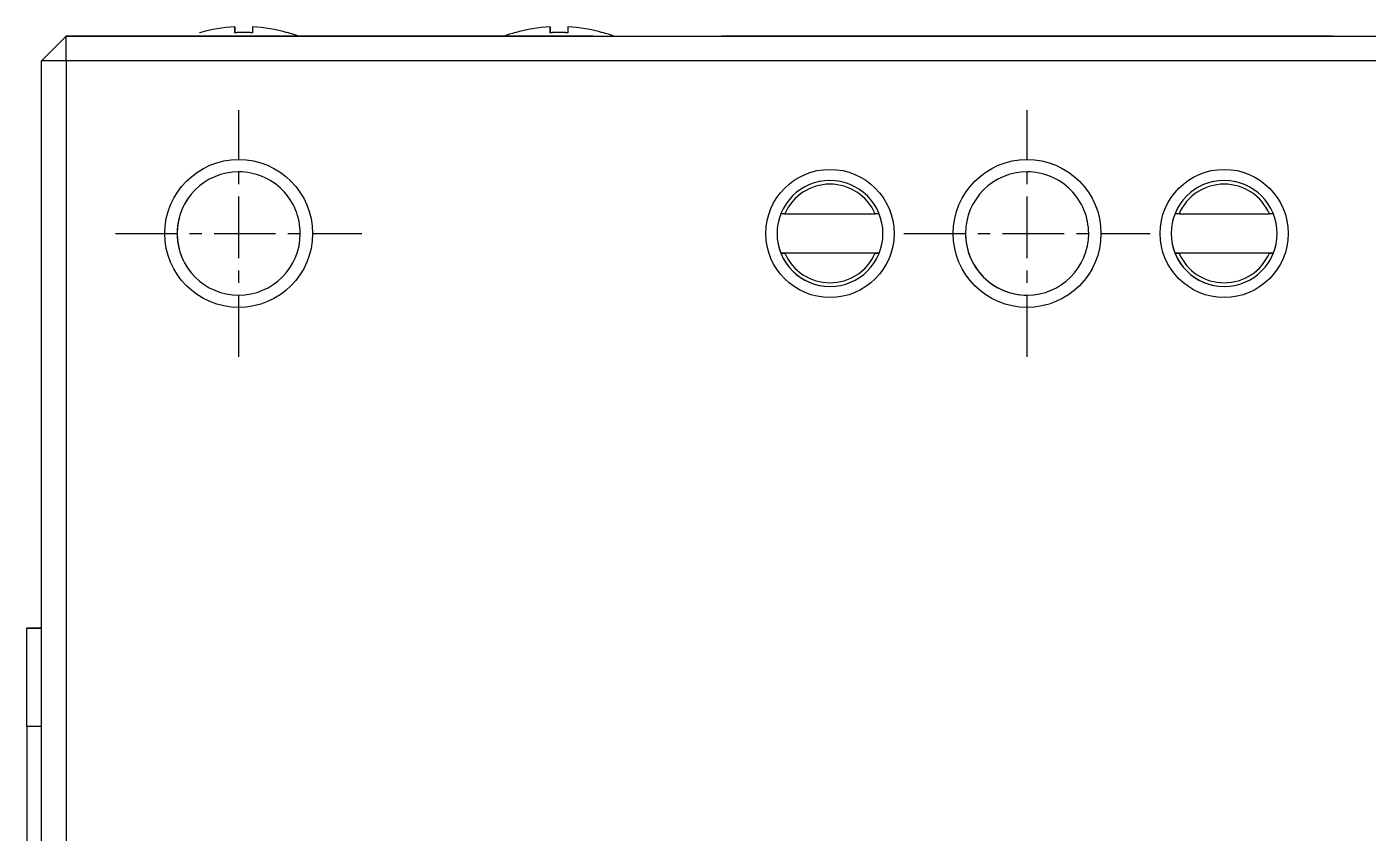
# Model space of a CAD drawing. Extents: x 97 to 299, y 65 to 330.
# Drawn here: x 111.68 to 138.9, y 170.15 to 186.5 of the extents above; entities that cross this region are included whole.
import ezdxf

# ---------------------------------------------------------------- set-up
doc = ezdxf.new("R2010")
doc.units = 0
doc.linetypes.add('CENTER', pattern=[2, 1.25, -0.25, 0.25, -0.25])
doc.layers.get('0').update_dxf_attribs({"linetype": 'CONTINUOUS'})
doc.layers.add('CENTER', color=1, linetype='CENTER')

msp = doc.modelspace()

# ---------------------------------------------------------------- linework, layer by layer
at = {"color": 7, "linetype": 'CONTINUOUS'}
for p, q in [((115.896, 186.496), (115.896, 186.375)), ((115.896, 186.375), (115.896, 186.496)), ((115.896, 186.496), (115.896, 186.375)), ((116.256, 186.496), (116.256, 186.375)), ((122.296, 186.496), (122.296, 186.375)), ((122.296, 186.375), (122.296, 186.496)), ((122.296, 186.496), (122.296, 186.375)), ((122.656, 186.496), (122.656, 186.375)), ((112.476, 186.306), (111.976, 185.806)), ((112.476, 186.306), (151.476, 186.306)), ((113.326, 186.306), (112.476, 186.306)), ((112.476, 186.306), (112.476, 186.306)), ((112.476, 185.806), (112.476, 186.306)), ((116.076, 186.306), (113.326, 186.306)), ((115.19, 186.375), (115.188, 186.38)), ((115.188, 186.38), (115.19, 186.375)), ((118.776, 186.306), (116.076, 186.306)), ((116.965, 186.38), (116.963, 186.375)), ((123.176, 186.306), (118.776, 186.306)), ((121.59, 186.375), (121.588, 186.38)), ((121.588, 186.38), (121.59, 186.375)), ((123.365, 186.38), (123.363, 186.375)), ((138.176, 186.306), (125.776, 186.306)), ((111.976, 146.806), (111.976, 185.806)), ((112.476, 185.806), (111.976, 185.806)), ((151.476, 185.806), (112.476, 185.806)), ((112.476, 185.806), (112.476, 146.806)), ((127.06, 182.706), (126.978, 182.706)), ((127.06, 182.706), (128.893, 182.706)), ((128.975, 182.706), (128.893, 182.706)), ((135.06, 182.706), (134.978, 182.706)), ((135.06, 182.706), (136.893, 182.706)), ((136.975, 182.706), (136.893, 182.706)), ((126.978, 181.906), (127.06, 181.906)), ((128.974, 181.906), (126.979, 181.906)), ((128.893, 181.906), (127.06, 181.906)), ((128.893, 181.906), (128.975, 181.906)), ((134.978, 181.906), (135.06, 181.906)), ((136.974, 181.906), (134.979, 181.906)), ((136.893, 181.906), (135.06, 181.906)), ((136.893, 181.906), (136.975, 181.906)), ((111.676, 174.306), (111.976, 174.306)), ((111.677, 174.306), (111.676, 174.306)), ((111.676, 172.306), (111.676, 174.306)), ((111.976, 174.306), (111.677, 174.306)), ((111.676, 172.306), (111.676, 149.306))]:
    msp.add_line(p, q, dxfattribs=at)
at = {"color": 9, "linetype": 'CONTINUOUS'}
msp.add_line((111.976, 172.306), (111.676, 172.306), dxfattribs=at)
at = {"color": 7, "linetype": 'CONTINUOUS'}
for points in [[(116.256, 186.375, 0), (116.254, 186.376, 0), (116.251, 186.376, 0), (116.248, 186.376, 0), (116.245, 186.376, 0), (116.242, 186.376, 0), (116.24, 186.376, 0), (116.237, 186.376, 0), (116.234, 186.376, 0), (116.231, 186.377, 0), (116.228, 186.377, 0), (116.226, 186.377, 0), (116.223, 186.377, 0), (116.22, 186.377, 0), (116.217, 186.377, 0), (116.214, 186.377, 0), (116.211, 186.377, 0), (116.209, 186.378, 0), (116.206, 186.378, 0), (116.203, 186.378, 0), (116.2, 186.378, 0), (116.197, 186.378, 0), (116.195, 186.378, 0), (116.192, 186.378, 0), (116.189, 186.378, 0), (116.186, 186.378, 0), (116.183, 186.378, 0), (116.181, 186.378, 0), (116.178, 186.379, 0), (116.175, 186.379, 0), (116.172, 186.379, 0), (116.169, 186.379, 0), (116.166, 186.379, 0), (116.164, 186.379, 0), (116.161, 186.379, 0), (116.158, 186.379, 0), (116.155, 186.379, 0), (116.152, 186.379, 0), (116.15, 186.379, 0), (116.147, 186.379, 0), (116.144, 186.379, 0), (116.141, 186.379, 0), (116.138, 186.379, 0), (116.136, 186.38, 0), (116.133, 186.38, 0), (116.13, 186.38, 0), (116.127, 186.38, 0), (116.124, 186.38, 0), (116.121, 186.38, 0), (116.119, 186.38, 0), (116.116, 186.38, 0), (116.113, 186.38, 0), (116.11, 186.38, 0), (116.107, 186.38, 0), (116.105, 186.38, 0), (116.102, 186.38, 0), (116.099, 186.38, 0), (116.096, 186.38, 0), (116.093, 186.38, 0), (116.091, 186.38, 0), (116.088, 186.38, 0), (116.085, 186.38, 0), (116.082, 186.38, 0), (116.079, 186.38, 0), (116.076, 186.38, 0), (116.074, 186.38, 0), (116.071, 186.38, 0), (116.068, 186.38, 0), (116.065, 186.38, 0), (116.062, 186.38, 0), (116.06, 186.38, 0), (116.057, 186.38, 0), (116.054, 186.38, 0), (116.051, 186.38, 0), (116.048, 186.38, 0), (116.045, 186.38, 0), (116.043, 186.38, 0), (116.04, 186.38, 0), (116.037, 186.38, 0), (116.034, 186.38, 0), (116.031, 186.38, 0), (116.029, 186.38, 0), (116.026, 186.38, 0), (116.023, 186.38, 0), (116.02, 186.38, 0), (116.017, 186.38, 0), (116.015, 186.379, 0), (116.012, 186.379, 0), (116.009, 186.379, 0), (116.006, 186.379, 0), (116.003, 186.379, 0), (116, 186.379, 0), (115.998, 186.379, 0), (115.995, 186.379, 0), (115.992, 186.379, 0), (115.989, 186.379, 0), (115.986, 186.379, 0), (115.984, 186.379, 0), (115.981, 186.379, 0), (115.978, 186.379, 0), (115.975, 186.379, 0), (115.972, 186.378, 0), (115.97, 186.378, 0), (115.967, 186.378, 0), (115.964, 186.378, 0), (115.961, 186.378, 0), (115.958, 186.378, 0), (115.955, 186.378, 0), (115.953, 186.378, 0), (115.95, 186.378, 0), (115.947, 186.378, 0), (115.944, 186.378, 0), (115.941, 186.377, 0), (115.939, 186.377, 0), (115.936, 186.377, 0), (115.933, 186.377, 0), (115.93, 186.377, 0), (115.927, 186.377, 0), (115.925, 186.377, 0), (115.922, 186.377, 0), (115.919, 186.376, 0), (115.916, 186.376, 0), (115.913, 186.376, 0), (115.91, 186.376, 0), (115.908, 186.376, 0), (115.905, 186.376, 0), (115.902, 186.376, 0), (115.899, 186.376, 0), (115.896, 186.375, 0)], [(122.656, 186.375, 0), (122.654, 186.376, 0), (122.651, 186.376, 0), (122.648, 186.376, 0), (122.645, 186.376, 0), (122.642, 186.376, 0), (122.64, 186.376, 0), (122.637, 186.376, 0), (122.634, 186.376, 0), (122.631, 186.377, 0), (122.628, 186.377, 0), (122.626, 186.377, 0), (122.623, 186.377, 0), (122.62, 186.377, 0), (122.617, 186.377, 0), (122.614, 186.377, 0), (122.611, 186.377, 0), (122.609, 186.378, 0), (122.606, 186.378, 0), (122.603, 186.378, 0), (122.6, 186.378, 0), (122.597, 186.378, 0), (122.595, 186.378, 0), (122.592, 186.378, 0), (122.589, 186.378, 0), (122.586, 186.378, 0), (122.583, 186.378, 0), (122.581, 186.378, 0), (122.578, 186.379, 0), (122.575, 186.379, 0), (122.572, 186.379, 0), (122.569, 186.379, 0), (122.566, 186.379, 0), (122.564, 186.379, 0), (122.561, 186.379, 0), (122.558, 186.379, 0), (122.555, 186.379, 0), (122.552, 186.379, 0), (122.55, 186.379, 0), (122.547, 186.379, 0), (122.544, 186.379, 0), (122.541, 186.379, 0), (122.538, 186.379, 0), (122.536, 186.38, 0), (122.533, 186.38, 0), (122.53, 186.38, 0), (122.527, 186.38, 0), (122.524, 186.38, 0), (122.521, 186.38, 0), (122.519, 186.38, 0), (122.516, 186.38, 0), (122.513, 186.38, 0), (122.51, 186.38, 0), (122.507, 186.38, 0), (122.505, 186.38, 0), (122.502, 186.38, 0), (122.499, 186.38, 0), (122.496, 186.38, 0), (122.493, 186.38, 0), (122.491, 186.38, 0), (122.488, 186.38, 0), (122.485, 186.38, 0), (122.482, 186.38, 0), (122.479, 186.38, 0), (122.476, 186.38, 0), (122.474, 186.38, 0), (122.471, 186.38, 0), (122.468, 186.38, 0), (122.465, 186.38, 0), (122.462, 186.38, 0), (122.46, 186.38, 0), (122.457, 186.38, 0), (122.454, 186.38, 0), (122.451, 186.38, 0), (122.448, 186.38, 0), (122.445, 186.38, 0), (122.443, 186.38, 0), (122.44, 186.38, 0), (122.437, 186.38, 0), (122.434, 186.38, 0), (122.431, 186.38, 0), (122.429, 186.38, 0), (122.426, 186.38, 0), (122.423, 186.38, 0), (122.42, 186.38, 0), (122.417, 186.38, 0), (122.415, 186.379, 0), (122.412, 186.379, 0), (122.409, 186.379, 0), (122.406, 186.379, 0), (122.403, 186.379, 0), (122.4, 186.379, 0), (122.398, 186.379, 0), (122.395, 186.379, 0), (122.392, 186.379, 0), (122.389, 186.379, 0), (122.386, 186.379, 0), (122.384, 186.379, 0), (122.381, 186.379, 0), (122.378, 186.379, 0), (122.375, 186.379, 0), (122.372, 186.378, 0), (122.37, 186.378, 0), (122.367, 186.378, 0), (122.364, 186.378, 0), (122.361, 186.378, 0), (122.358, 186.378, 0), (122.355, 186.378, 0), (122.353, 186.378, 0), (122.35, 186.378, 0), (122.347, 186.378, 0), (122.344, 186.378, 0), (122.341, 186.377, 0), (122.339, 186.377, 0), (122.336, 186.377, 0), (122.333, 186.377, 0), (122.33, 186.377, 0), (122.327, 186.377, 0), (122.325, 186.377, 0), (122.322, 186.377, 0), (122.319, 186.376, 0), (122.316, 186.376, 0), (122.313, 186.376, 0), (122.31, 186.376, 0), (122.308, 186.376, 0), (122.305, 186.376, 0), (122.302, 186.376, 0), (122.299, 186.376, 0), (122.296, 186.375, 0)], [(114.976, 183.056, 0), (114.969, 183.046, 0), (114.961, 183.036, 0), (114.954, 183.025, 0), (114.947, 183.015, 0), (114.94, 183.005, 0), (114.933, 182.994, 0), (114.926, 182.984, 0), (114.919, 182.973, 0), (114.913, 182.962, 0), (114.906, 182.952, 0), (114.9, 182.941, 0), (114.893, 182.93, 0), (114.887, 182.919, 0), (114.881, 182.908, 0), (114.875, 182.897, 0), (114.869, 182.886, 0), (114.863, 182.875, 0), (114.858, 182.864, 0), (114.852, 182.852, 0), (114.847, 182.841, 0), (114.841, 182.83, 0), (114.836, 182.818, 0), (114.831, 182.807, 0), (114.826, 182.795, 0), (114.821, 182.784, 0), (114.817, 182.772, 0), (114.812, 182.76, 0), (114.807, 182.749, 0), (114.803, 182.737, 0), (114.799, 182.725, 0), (114.795, 182.713, 0), (114.791, 182.701, 0), (114.787, 182.689, 0), (114.783, 182.677, 0), (114.779, 182.665, 0), (114.776, 182.653, 0), (114.772, 182.641, 0), (114.769, 182.629, 0), (114.766, 182.617, 0), (114.763, 182.605, 0), (114.76, 182.592, 0), (114.757, 182.58, 0), (114.754, 182.568, 0), (114.752, 182.556, 0), (114.749, 182.543, 0), (114.747, 182.531, 0), (114.745, 182.518, 0), (114.743, 182.506, 0), (114.741, 182.494, 0), (114.739, 182.481, 0), (114.737, 182.469, 0), (114.735, 182.456, 0), (114.734, 182.444, 0), (114.733, 182.431, 0), (114.731, 182.419, 0), (114.73, 182.406, 0), (114.729, 182.394, 0), (114.729, 182.381, 0), (114.728, 182.369, 0), (114.727, 182.356, 0), (114.727, 182.344, 0), (114.727, 182.331, 0), (114.726, 182.318, 0), (114.726, 182.306, 0), (114.726, 182.293, 0), (114.727, 182.281, 0), (114.727, 182.268, 0), (114.727, 182.256, 0), (114.728, 182.243, 0), (114.729, 182.231, 0), (114.729, 182.218, 0), (114.73, 182.205, 0), (114.731, 182.193, 0), (114.733, 182.18, 0), (114.734, 182.168, 0), (114.735, 182.155, 0), (114.737, 182.143, 0), (114.739, 182.13, 0), (114.741, 182.118, 0), (114.743, 182.106, 0), (114.745, 182.093, 0), (114.747, 182.081, 0), (114.749, 182.069, 0), (114.752, 182.056, 0), (114.754, 182.044, 0), (114.757, 182.032, 0), (114.76, 182.019, 0), (114.763, 182.007, 0), (114.766, 181.995, 0), (114.769, 181.983, 0), (114.772, 181.971, 0), (114.776, 181.959, 0), (114.779, 181.947, 0), (114.783, 181.935, 0), (114.787, 181.923, 0), (114.791, 181.911, 0), (114.795, 181.899, 0), (114.799, 181.887, 0), (114.803, 181.875, 0), (114.807, 181.863, 0), (114.812, 181.851, 0), (114.817, 181.84, 0), (114.821, 181.828, 0), (114.826, 181.817, 0), (114.831, 181.805, 0), (114.836, 181.794, 0), (114.841, 181.782, 0), (114.847, 181.771, 0), (114.852, 181.759, 0), (114.858, 181.748, 0), (114.863, 181.737, 0), (114.869, 181.726, 0), (114.875, 181.715, 0), (114.881, 181.704, 0), (114.887, 181.693, 0), (114.893, 181.682, 0), (114.9, 181.671, 0), (114.906, 181.66, 0), (114.913, 181.649, 0), (114.919, 181.639, 0), (114.926, 181.628, 0), (114.933, 181.618, 0), (114.94, 181.607, 0), (114.947, 181.597, 0), (114.954, 181.586, 0), (114.961, 181.576, 0), (114.969, 181.566, 0), (114.976, 181.556, 0)]]:
    msp.add_polyline3d(points, dxfattribs=at)
at = {"color": 3, "linetype": 'CONTINUOUS'}
for centre, radius in [((115.976, 182.306), 1.5), ((131.976, 182.306), 1.5), ((127.976, 182.306), 1.3), ((135.976, 182.306), 1.3)]:
    msp.add_circle(centre, radius, dxfattribs=at)
at = {"color": 7, "linetype": 'CONTINUOUS'}
for centre, radius, start, end in [((116.076, 183.306), 3.195, 93.2297, 106.1067), ((116.076, 183.306), 3.195, 73.8933, 86.7703), ((122.476, 183.306), 3.195, 93.2297, 106.1067), ((122.476, 183.306), 3.195, 73.8933, 86.7703), ((116.076, 183.306), 3.2, 69.6359, 73.8775), ((122.476, 183.306), 3.2, 106.1225, 110.3641), ((122.476, 183.306), 3.2, 69.6359, 73.8775), ((115.976, 182.306), 1.25, 90.0002, 270.0002), ((115.976, 182.306), 1.25, 0, 90.0002), ((131.976, 182.306), 1.25, 90.0002, 180), ((131.976, 182.306), 1.25, 90.0002, 270.0002), ((131.976, 182.306), 1.25, 0, 90.0002), ((127.976, 182.306), 1.075, 90.0002, 180), ((127.976, 182.306), 1.075, 90.0002, 270.0002), ((127.976, 182.306), 1, 23.5782, 156.4218), ((127.976, 182.306), 1.075, 0, 90.0002), ((135.976, 182.306), 1.075, 90.0002, 270.0002), ((135.976, 182.306), 1.075, 90.0002, 180), ((135.976, 182.306), 1, 23.5782, 156.4218), ((135.976, 182.306), 1.075, 0, 90.0002), ((115.976, 182.306), 1.25, 270.0002, 0), ((127.976, 182.306), 1.075, 180, 270.0002), ((127.976, 182.306), 1.075, 270.0002, 0), ((131.976, 182.306), 1.25, 180, 270.0002), ((131.976, 182.306), 1.25, 270.0002, 0), ((135.976, 182.306), 1.075, 180, 270.0002), ((135.976, 182.306), 1.075, 270.0002, 0), ((127.976, 182.306), 1, 203.5782, 336.4218), ((135.976, 182.306), 1, 203.5782, 336.4218)]:
    msp.add_arc(centre, radius, start, end, dxfattribs=at)
at = {"layer": 'CENTER', "color": 1, "linetype": 'CENTER'}
for p, q in [((115.976, 179.806), (115.976, 184.806)), ((131.976, 179.806), (131.976, 184.806)), ((113.476, 182.306), (118.476, 182.306)), ((129.476, 182.306), (134.476, 182.306))]:
    msp.add_line(p, q, dxfattribs=at)

doc.saveas('drawing.dxf')
